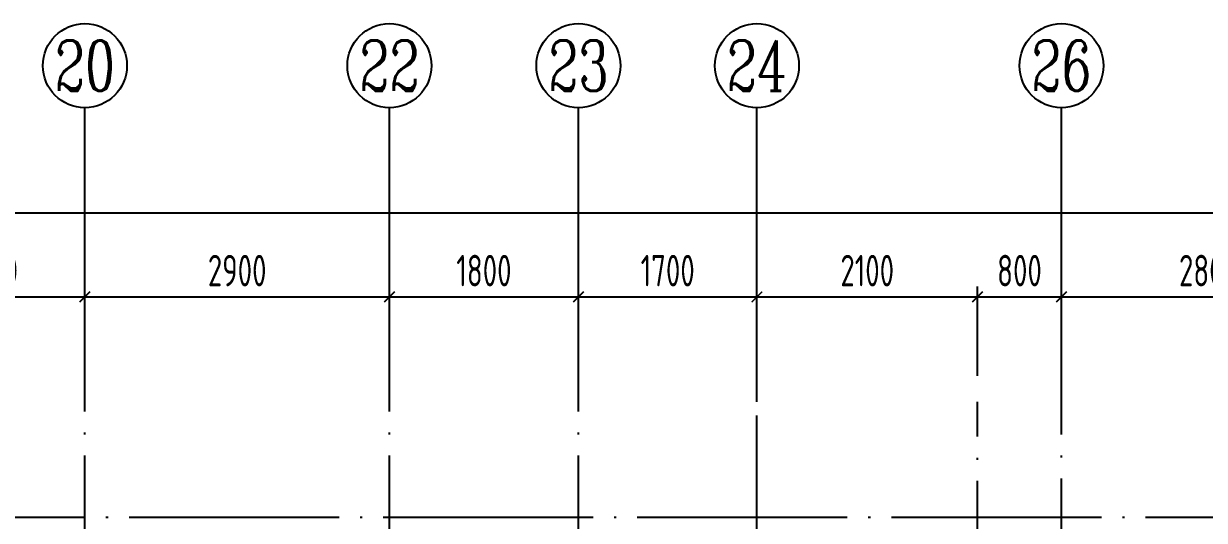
# Model space of a CAD drawing. Extents: x -812054 to 22247, y -644080 to 1003627.
# Drawn here: x -455462 to -444217, y -415837 to -411110 of the extents above; entities that cross this region are included whole.
import ezdxf
from ezdxf.enums import TextEntityAlignment as Align

# ---------------------------------------------------------------- set-up
doc = ezdxf.new("R2010")
doc.units = 0
doc.header["$LTSCALE"] = 1000
doc.linetypes.add('DOTE', pattern=[2.42, 2, -0.2, 0.02, -0.2])
doc.layers.get('0').update_dxf_attribs({"linetype": 'CONTINUOUS'})
doc.layers.get('DEFPOINTS').update_dxf_attribs({"linetype": 'CONTINUOUS'})
for name, color, linetype in [('A-AXIS', 1, 'CONTINUOUS'), ('A-DOTE', 10, 'DOTE'), ('AXIS_NUM', 7, 'CONTINUOUS'), ('S-Y一般标注', 3, 'CONTINUOUS')]:
    doc.layers.add(name, color=color, linetype=linetype)
doc.styles.add('TSSD_Axis', font='complex.shx', dxfattribs={"width": 0.7, "bigfont": 'hztxt.shx'})
doc.styles.add('TSSD_DIMENSION', font='Tssdeng.shx', dxfattribs={"width": 0.7, "bigfont": 'tssdchn.shx'})
doc.dimstyles.new('TSSD_100_100', dxfattribs={"dimtxt": 300, "dimasz": 100, "dimexe": 100, "dimexo": 250, "dimgap": 100, "dimtad": 1, "dimdec": 0, "dimzin": 0, "dimdsep": 46, "dimtxsty": 'TSSD_DIMENSION', "dimblk": 'ARCHTICK', "dimcen": 0, "dimdle": 100, "dimclrt": 7, "dimadec": 0, "dimazin": 0, "dimtfac": 1, "dimtdec": 0, "dimtix": 1, "dimtmove": 2, "dimatfit": 3, "dimldrblk": 'ARCHTICK', "dimfxl": 1, "dimtolj": 1, "dimtzin": 0, "dimarcsym": 0})

# ---------------------------------------------------------------- blocks, each defined once
blk = doc.blocks.new('ts_axno')
at = {"color": 0, "linetype": 'ByBlock', "lineweight": -2}
blk.add_circle((0, 0), 0.5, dxfattribs=at)
at = {"color": 0, "linetype": 'ByBlock', "lineweight": -2, "style": 'TSSD_Axis', "width": 0.7}
blk.add_attdef('A', text='', height=0.6, dxfattribs=at).set_placement((0, 0), align=Align.MIDDLE_CENTER)
blk = doc.blocks.new('_ArchTick')
at = {"color": 0, "linetype": 'ByBlock', "const_width": 0.15}
blk.add_lwpolyline([(-0.5, -0.5), (0.5, 0.5)], dxfattribs=at)
blk = doc.blocks.new('*D148')
at = {"layer": 'DEFPOINTS', "color": 0, "transparency": 16777216}
for p in [(31400, 19250), (29600, 18250), (31400, 18250)]:
    blk.add_point(p, dxfattribs=at)
at = {"layer": 'S-Y一般标注', "color": 0, "lineweight": -2, "transparency": 16777216}
for p, q in [((29600, 18500), (29600, 19350)), ((31400, 18500), (31400, 19350)), ((29500, 19250), (31500, 19250))]:
    blk.add_line(p, q, dxfattribs=at)
at = {"layer": 'S-Y一般标注', "color": 0, "lineweight": -2, "transparency": 16777216, "xscale": 100, "yscale": 100, "zscale": 100, "rotation": 180}
blk.add_blockref('_ArchTick', (29600, 19250), dxfattribs=at)
at = {"layer": 'S-Y一般标注', "color": 0, "lineweight": -2, "transparency": 16777216, "xscale": 100, "yscale": 100, "zscale": 100}
blk.add_blockref('_ArchTick', (31400, 19250), dxfattribs=at)
at = {"layer": 'S-Y一般标注', "color": 7, "transparency": 16777216, "insert": (30500, 19500), "char_height": 300, "attachment_point": 5, "style": 'TSSD_DIMENSION'}
blk.add_mtext('\\A1;1800', dxfattribs=at)
blk = doc.blocks.new('*D149')
at = {"layer": 'DEFPOINTS', "color": 0, "transparency": 16777216}
for p in [(34300, 19250), (31400, 18250), (34300, 18250)]:
    blk.add_point(p, dxfattribs=at)
at = {"layer": 'S-Y一般标注', "color": 0, "lineweight": -2, "transparency": 16777216}
for p, q in [((31400, 18500), (31400, 19350)), ((34300, 18500), (34300, 19350)), ((31300, 19250), (34400, 19250))]:
    blk.add_line(p, q, dxfattribs=at)
at = {"layer": 'S-Y一般标注', "color": 0, "lineweight": -2, "transparency": 16777216, "xscale": 100, "yscale": 100, "zscale": 100, "rotation": 180}
blk.add_blockref('_ArchTick', (31400, 19250), dxfattribs=at)
at = {"layer": 'S-Y一般标注', "color": 0, "lineweight": -2, "transparency": 16777216, "xscale": 100, "yscale": 100, "zscale": 100}
blk.add_blockref('_ArchTick', (34300, 19250), dxfattribs=at)
at = {"layer": 'S-Y一般标注', "color": 7, "transparency": 16777216, "insert": (32850, 19500), "char_height": 300, "attachment_point": 5, "style": 'TSSD_DIMENSION'}
blk.add_mtext('\\A1;2900', dxfattribs=at)
blk = doc.blocks.new('*D150')
at = {"layer": 'DEFPOINTS', "color": 0, "transparency": 16777216}
for p in [(36100, 19250), (34300, 18250), (36100, 18250)]:
    blk.add_point(p, dxfattribs=at)
at = {"layer": 'S-Y一般标注', "color": 0, "lineweight": -2, "transparency": 16777216}
for p, q in [((34300, 18500), (34300, 19350)), ((36100, 18500), (36100, 19350)), ((34200, 19250), (36200, 19250))]:
    blk.add_line(p, q, dxfattribs=at)
at = {"layer": 'S-Y一般标注', "color": 0, "lineweight": -2, "transparency": 16777216, "xscale": 100, "yscale": 100, "zscale": 100, "rotation": 180}
blk.add_blockref('_ArchTick', (34300, 19250), dxfattribs=at)
at = {"layer": 'S-Y一般标注', "color": 0, "lineweight": -2, "transparency": 16777216, "xscale": 100, "yscale": 100, "zscale": 100}
blk.add_blockref('_ArchTick', (36100, 19250), dxfattribs=at)
at = {"layer": 'S-Y一般标注', "color": 7, "transparency": 16777216, "insert": (35200, 19500), "char_height": 300, "attachment_point": 5, "style": 'TSSD_DIMENSION'}
blk.add_mtext('\\A1;1800', dxfattribs=at)
blk = doc.blocks.new('*D151')
at = {"layer": 'DEFPOINTS', "color": 0, "transparency": 16777216}
for p in [(37800, 19250), (36100, 18250), (37800, 18250)]:
    blk.add_point(p, dxfattribs=at)
at = {"layer": 'S-Y一般标注', "color": 0, "lineweight": -2, "transparency": 16777216}
for p, q in [((36100, 18500), (36100, 19350)), ((37800, 18500), (37800, 19350)), ((36000, 19250), (37900, 19250))]:
    blk.add_line(p, q, dxfattribs=at)
at = {"layer": 'S-Y一般标注', "color": 0, "lineweight": -2, "transparency": 16777216, "xscale": 100, "yscale": 100, "zscale": 100, "rotation": 180}
blk.add_blockref('_ArchTick', (36100, 19250), dxfattribs=at)
at = {"layer": 'S-Y一般标注', "color": 0, "lineweight": -2, "transparency": 16777216, "xscale": 100, "yscale": 100, "zscale": 100}
blk.add_blockref('_ArchTick', (37800, 19250), dxfattribs=at)
at = {"layer": 'S-Y一般标注', "color": 7, "transparency": 16777216, "insert": (36950, 19500), "char_height": 300, "attachment_point": 5, "style": 'TSSD_DIMENSION'}
blk.add_mtext('\\A1;1700', dxfattribs=at)
blk = doc.blocks.new('*D152')
at = {"layer": 'DEFPOINTS', "color": 0, "transparency": 16777216}
for p in [(40700, 19250), (39900, 18250), (40700, 18250)]:
    blk.add_point(p, dxfattribs=at)
at = {"layer": 'S-Y一般标注', "color": 0, "lineweight": -2, "transparency": 16777216}
for p, q in [((39900, 18500), (39900, 19350)), ((40700, 18500), (40700, 19350)), ((39800, 19250), (40800, 19250))]:
    blk.add_line(p, q, dxfattribs=at)
at = {"layer": 'S-Y一般标注', "color": 0, "lineweight": -2, "transparency": 16777216, "xscale": 100, "yscale": 100, "zscale": 100, "rotation": 180}
blk.add_blockref('_ArchTick', (39900, 19250), dxfattribs=at)
at = {"layer": 'S-Y一般标注', "color": 0, "lineweight": -2, "transparency": 16777216, "xscale": 100, "yscale": 100, "zscale": 100}
blk.add_blockref('_ArchTick', (40700, 19250), dxfattribs=at)
at = {"layer": 'S-Y一般标注', "color": 7, "transparency": 16777216, "insert": (40300, 19500), "char_height": 300, "attachment_point": 5, "style": 'TSSD_DIMENSION'}
blk.add_mtext('\\A1;800', dxfattribs=at)
blk = doc.blocks.new('*D153')
at = {"layer": 'DEFPOINTS', "color": 0, "transparency": 16777216}
for p in [(43500, 19250), (40700, 18250), (43500, 18250)]:
    blk.add_point(p, dxfattribs=at)
at = {"layer": 'S-Y一般标注', "color": 0, "lineweight": -2, "transparency": 16777216}
for p, q in [((40700, 18500), (40700, 19350)), ((43500, 18500), (43500, 19350)), ((40600, 19250), (43600, 19250))]:
    blk.add_line(p, q, dxfattribs=at)
at = {"layer": 'S-Y一般标注', "color": 0, "lineweight": -2, "transparency": 16777216, "xscale": 100, "yscale": 100, "zscale": 100, "rotation": 180}
blk.add_blockref('_ArchTick', (40700, 19250), dxfattribs=at)
at = {"layer": 'S-Y一般标注', "color": 0, "lineweight": -2, "transparency": 16777216, "xscale": 100, "yscale": 100, "zscale": 100}
blk.add_blockref('_ArchTick', (43500, 19250), dxfattribs=at)
at = {"layer": 'S-Y一般标注', "color": 7, "transparency": 16777216, "insert": (42100, 19500), "char_height": 300, "attachment_point": 5, "style": 'TSSD_DIMENSION'}
blk.add_mtext('\\A1;2800', dxfattribs=at)
blk = doc.blocks.new('*D159')
at = {"layer": 'DEFPOINTS', "color": 0, "transparency": 16777216}
for p in [(54600, 20050), (4600, 18250), (54600, 18250)]:
    blk.add_point(p, dxfattribs=at)
at = {"layer": 'S-Y一般标注', "color": 0, "lineweight": -2, "transparency": 16777216}
for p, q in [((4600, 18500), (4600, 20150)), ((54600, 18500), (54600, 20150)), ((4500, 20050), (54700, 20050))]:
    blk.add_line(p, q, dxfattribs=at)
at = {"layer": 'S-Y一般标注', "color": 0, "lineweight": -2, "transparency": 16777216, "xscale": 100, "yscale": 100, "zscale": 100, "rotation": 180}
blk.add_blockref('_ArchTick', (4600, 20050), dxfattribs=at)
at = {"layer": 'S-Y一般标注', "color": 0, "lineweight": -2, "transparency": 16777216, "xscale": 100, "yscale": 100, "zscale": 100}
blk.add_blockref('_ArchTick', (54600, 20050), dxfattribs=at)
at = {"layer": 'S-Y一般标注', "color": 7, "transparency": 16777216, "insert": (29600, 20300), "char_height": 300, "attachment_point": 5, "style": 'TSSD_DIMENSION'}
blk.add_mtext('\\A1;50000', dxfattribs=at)
blk = doc.blocks.new('*D172')
at = {"layer": 'DEFPOINTS', "color": 0, "transparency": 16777216}
for p in [(39900, 19250), (37800, 18250), (39900, 18250)]:
    blk.add_point(p, dxfattribs=at)
at = {"layer": 'S-Y一般标注', "color": 0, "lineweight": -2, "transparency": 16777216}
for p, q in [((37800, 18500), (37800, 19350)), ((39900, 18500), (39900, 19350)), ((37700, 19250), (40000, 19250))]:
    blk.add_line(p, q, dxfattribs=at)
at = {"layer": 'S-Y一般标注', "color": 0, "lineweight": -2, "transparency": 16777216, "xscale": 100, "yscale": 100, "zscale": 100, "rotation": 180}
blk.add_blockref('_ArchTick', (37800, 19250), dxfattribs=at)
at = {"layer": 'S-Y一般标注', "color": 0, "lineweight": -2, "transparency": 16777216, "xscale": 100, "yscale": 100, "zscale": 100}
blk.add_blockref('_ArchTick', (39900, 19250), dxfattribs=at)
at = {"layer": 'S-Y一般标注', "color": 7, "transparency": 16777216, "insert": (38850, 19500), "char_height": 300, "attachment_point": 5, "style": 'TSSD_DIMENSION'}
blk.add_mtext('\\A1;2100', dxfattribs=at)
blk = doc.blocks.new('20210726.16395156')
at = {"layer": 'A-AXIS'}
for p, q in [((31400, 18249.9), (31400, 21049.9)), ((34300, 18249.9), (34300, 21049.9)), ((36100, 18249.9), (36100, 21049.9)), ((37800, 18249.9), (37800, 21049.9)), ((40700, 18249.9), (40700, 21049.9))]:
    blk.add_line(p, q, dxfattribs=at)
at = {"layer": 'A-DOTE'}
for p, q in [((31400, 10900), (31400, 18249.9)), ((34300, 10900), (34300, 18249.9)), ((36100, 10900), (36100, 18249.9)), ((37800, 13700), (37800, 18249.9)), ((39900, 15500), (39900, 18249.9)), ((40700, 13100.3), (40700, 18249.9)), ((55600, 17150), (3600, 17150))]:
    blk.add_line(p, q, dxfattribs=at)
at = {"layer": 'A-AXIS'}
ref = blk.add_blockref('ts_axno', (31400, 21449.9), dxfattribs=dict(at, xscale=800, yscale=800, zscale=800))
ref.add_attrib('13', '20', dxfattribs={"layer": 'AXIS_NUM', "height": 480, "style": 'TSSD_Axis', "width": 0.7}).set_placement((31400, 21449.9), align=Align.MIDDLE_CENTER)
ref = blk.add_blockref('ts_axno', (34300, 21449.9), dxfattribs=dict(at, xscale=800, yscale=800, zscale=800))
ref.add_attrib('14', '22', dxfattribs={"layer": 'AXIS_NUM', "height": 480, "style": 'TSSD_Axis', "width": 0.7}).set_placement((34300, 21449.9), align=Align.MIDDLE_CENTER)
ref = blk.add_blockref('ts_axno', (36100, 21449.9), dxfattribs=dict(at, xscale=800, yscale=800, zscale=800))
ref.add_attrib('15', '23', dxfattribs={"layer": 'AXIS_NUM', "height": 480, "style": 'TSSD_Axis', "width": 0.7}).set_placement((36100, 21449.9), align=Align.MIDDLE_CENTER)
ref = blk.add_blockref('ts_axno', (37800, 21449.9), dxfattribs=dict(at, xscale=800, yscale=800, zscale=800))
ref.add_attrib('16', '24', dxfattribs={"layer": 'AXIS_NUM', "height": 480, "style": 'TSSD_Axis', "width": 0.7}).set_placement((37800, 21449.9), align=Align.MIDDLE_CENTER)
ref = blk.add_blockref('ts_axno', (40700, 21449.9), dxfattribs=dict(at, xscale=800, yscale=800, zscale=800))
ref.add_attrib('17', '26', dxfattribs={"layer": 'AXIS_NUM', "height": 480, "style": 'TSSD_Axis', "width": 0.7}).set_placement((40700, 21449.9), align=Align.MIDDLE_CENTER)
at = {"layer": 'S-Y一般标注'}
for base, p1, p2, picture, middle in [((54600, 20049.9), (4600, 18249.9), (54600, 18249.9), '*D159', (29600, 20299.9)), ((31400, 19249.9), (29600, 18249.9), (31400, 18249.9), '*D148', (30500, 19499.9)), ((34300, 19249.9), (31400, 18249.9), (34300, 18249.9), '*D149', (32850, 19499.9)), ((36100, 19249.9), (34300, 18249.9), (36100, 18249.9), '*D150', (35200, 19499.9)), ((37800, 19249.9), (36100, 18249.9), (37800, 18249.9), '*D151', (36950, 19499.9)), ((39900, 19249.9), (37800, 18249.9), (39900, 18249.9), '*D172', (38850, 19499.9)), ((40700, 19249.9), (39900, 18249.9), (40700, 18249.9), '*D152', (40300, 19499.9)), ((43500, 19249.9), (40700, 18249.9), (43500, 18249.9), '*D153', (42100, 19499.9))]:
    dim = blk.add_linear_dim(base=base, p1=p1, p2=p2, dimstyle='TSSD_100_100', dxfattribs=at)
    dim.commit()
    dim.dimension.update_dxf_attribs({"geometry": picture, "text_midpoint": middle})

msp = doc.modelspace()

# ---------------------------------------------------------------- block references
at = {"layer": 'A-DOTE'}
msp.add_blockref('20210726.16395156', (-486277.95, -432960.19), dxfattribs=at)

doc.saveas('drawing.dxf')
